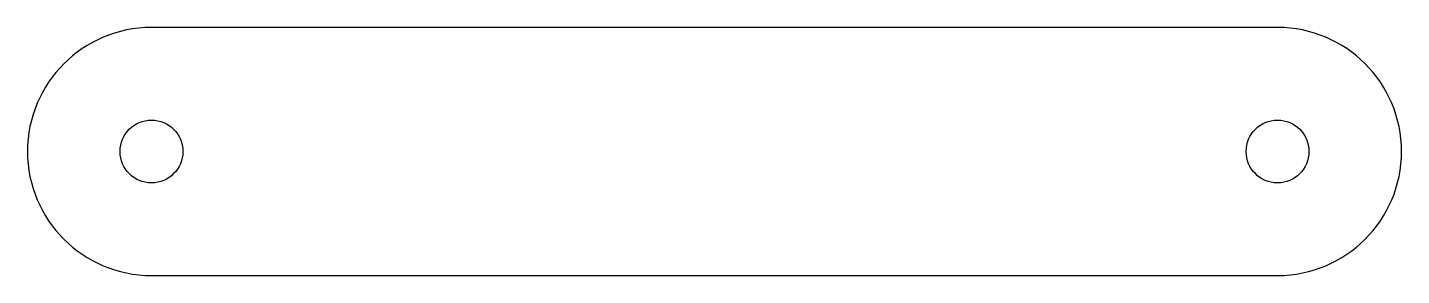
# Model space of a CAD drawing. Header units: millimetres. Extents: x -34.7 to 20.7, y -45.6 to -35.6.
import ezdxf

# ---------------------------------------------------------------- set-up
doc = ezdxf.new("R2010")
doc.units = ezdxf.units.MM
doc.layers.get('0').update_dxf_attribs({"linetype": 'CONTINUOUS'})

msp = doc.modelspace()

# ---------------------------------------------------------------- linework, layer by layer
msp.add_lwpolyline([(15.653, -45.644, 1), (15.653, -35.644), (-29.749, -35.644, 1), (-29.749, -45.644)], format="xyb", close=True)
for centre in [(-29.749, -40.644), (15.653, -40.644)]:
    msp.add_circle(centre, 1.264)

doc.saveas('drawing.dxf')
